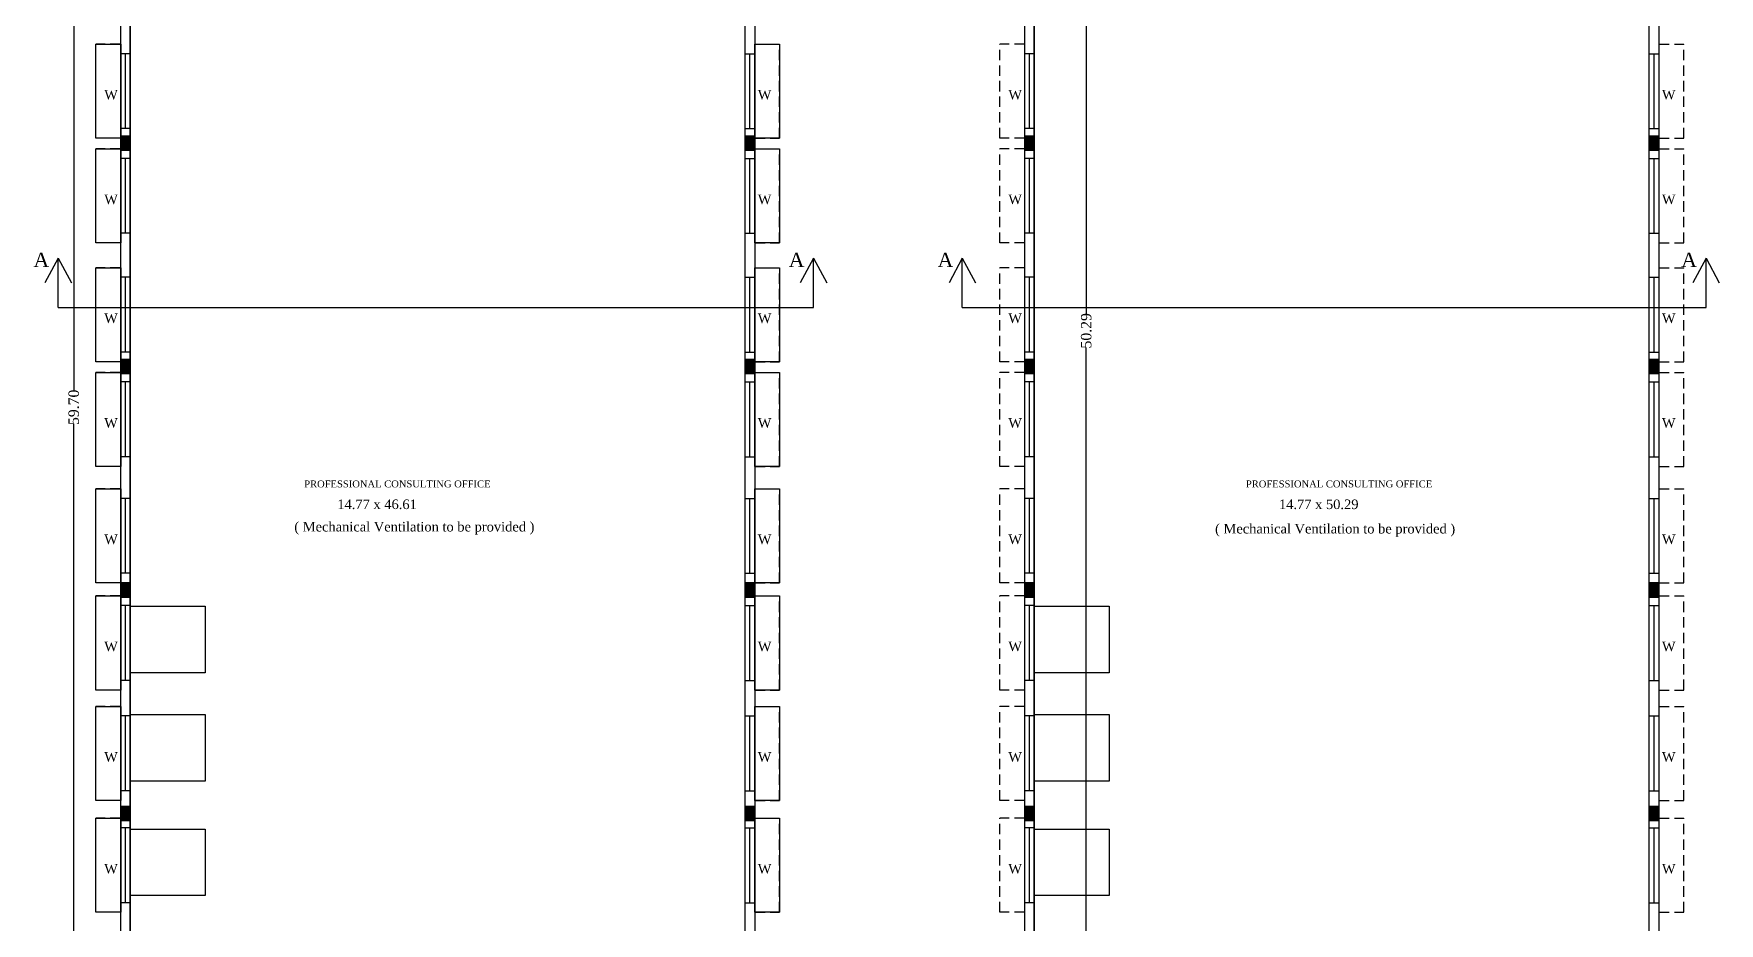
# Model space of a CAD drawing. Header units: metres. Extents: x 3520 to 17931, y 2577 to 6638.
# Drawn here: x 3548.94 to 3589.43, y 2643.36 to 2664.75 of the extents above; entities that cross this region are included whole.
import ezdxf

# ---------------------------------------------------------------- set-up
doc = ezdxf.new("R2010")
doc.units = ezdxf.units.M
doc.header["$MEASUREMENT"] = 0
doc.linetypes.add('DASHED2', pattern=[0.375, 0.25, -0.125])
for name, color, linetype in [('BLK_1_FLR_1_AC_ROOM_1', 7, 'Continuous'), ('BLK_1_FLR_1_BLT_UP_AREA', 7, 'Continuous'), ('BLK_1_FLR_1_CARPET_AREA', 7, 'Continuous'), ('BLK_1_FLR_1_CHAJJA', 7, 'Continuous'), ('BLK_1_FLR_1_ROOM_1_LIGHT_VENTILATION_5', 7, 'Continuous'), ('BLK_1_FLR_1_ROOM_1_LIGHT_VENTILATION_6', 7, 'Continuous'), ('BLK_1_FLR_1_ROOM_1_LIGHT_VENTILATION_7', 7, 'Continuous'), ('BLK_1_FLR_2_AC_ROOM_1', 7, 'Continuous'), ('BLK_1_FLR_2_BLT_UP_AREA', 7, 'Continuous'), ('BLK_1_FLR_2_CARPET_AREA', 7, 'Continuous'), ('BLK_1_FLR_2_ROOM_1_LIGHT_VENTILATION_5', 7, 'Continuous'), ('BLK_1_FLR_2_ROOM_1_LIGHT_VENTILATION_6', 7, 'Continuous'), ('BLK_1_FLR_2_ROOM_1_LIGHT_VENTILATION_7', 7, 'Continuous')]:
    doc.layers.add(name, color=color, linetype=linetype)
doc.styles.add('ANAND', font='times.ttf')
doc.styles.get("Standard").update_dxf_attribs({"font": 'times.ttf'})
doc.dimstyles.new('STANDARD$0', dxfattribs={"dimtxt": 0.25, "dimasz": 0.1, "dimexe": 2, "dimexo": 2, "dimgap": 0, "dimtad": 0, "dimzin": 0, "dimdsep": 46, "dimtxsty": 'ANAND', "dimcen": 0.0625, "dimdle": 2.5, "dimse1": 1, "dimse2": 1, "dimclrd": 2, "dimclre": 9, "dimadec": 0, "dimazin": 0, "dimtfac": 1, "dimtix": 1, "dimtofl": 0, "dimtmove": 2, "dimatfit": 3, "dimldrblk": 'OBLIQUE', "dimfxl": 0, "dimtolj": 1, "dimtzin": 0, "dimarcsym": 0})

# ---------------------------------------------------------------- blocks, each defined once
blk = doc.blocks.new('*D25')
at = {"color": 2, "lineweight": -2}
for p, q in [((3549.902, 2685.521), (3549.902, 2656.169)), ((3549.902, 2626.017), (3549.902, 2655.369))]:
    blk.add_line(p, q, dxfattribs=at)
at = {"color": 2}
for points in [[(3549.885, 2685.521), (3549.919, 2685.521), (3549.902, 2685.621)], [(3549.885, 2626.017), (3549.919, 2626.017), (3549.902, 2625.917)]]:
    blk.add_solid(points, dxfattribs=at)
at = {"layer": 'Defpoints', "color": 0}
for p in [(3552.273, 2685.621), (3549.902, 2625.917), (3552.273, 2625.917)]:
    blk.add_point(p, dxfattribs=at)
at = {"color": 0, "insert": (3549.902, 2655.769), "char_height": 0.25, "attachment_point": 5, "rotation": 90, "style": 'ANAND'}
blk.add_mtext('\\A1;59.70', dxfattribs=at)
blk = doc.blocks.new('_Oblique')
at = {"color": 0, "linetype": 'ByBlock', "lineweight": -2}
blk.add_line((-0.5, -0.5), (0.5, 0.5), dxfattribs=at)
blk = doc.blocks.new('*D44')
at = {"color": 2, "lineweight": -2}
for p, q in [((3574.226, 2682.653), (3574.226, 2658.008)), ((3574.226, 2632.566), (3574.226, 2657.211))]:
    blk.add_line(p, q, dxfattribs=at)
at = {"color": 2}
for points in [[(3574.209, 2682.653), (3574.243, 2682.653), (3574.226, 2682.753)], [(3574.209, 2632.566), (3574.243, 2632.566), (3574.226, 2632.466)]]:
    blk.add_solid(points, dxfattribs=at)
at = {"layer": 'Defpoints', "color": 0}
for p in [(3575.741, 2682.753), (3574.226, 2632.466), (3575.741, 2632.466)]:
    blk.add_point(p, dxfattribs=at)
at = {"color": 0, "insert": (3574.226, 2657.609), "char_height": 0.25, "attachment_point": 5, "rotation": 90, "style": 'ANAND'}
blk.add_mtext('\\A1;50.29', dxfattribs=at)

msp = doc.modelspace()

# ---------------------------------------------------------------- hatches: boundary and pattern name
h = msp.add_hatch(color=256)
h.paths.add_polyline_path([(3551.258, 2662.312), (3551.144, 2662.312), (3551.144, 2662.045), (3551.258, 2662.045)])
h.paths.add_polyline_path([(3551.144, 2662.312), (3551.03, 2662.312), (3551.03, 2662.045), (3551.144, 2662.045)])
h.paths.add_polyline_path([(3551.258, 2662.045), (3551.144, 2662.045), (3551.144, 2661.931), (3551.258, 2661.931)])
h.paths.add_polyline_path([(3551.144, 2662.045), (3551.03, 2662.045), (3551.03, 2661.931), (3551.144, 2661.931)])
h = msp.add_hatch(color=256)
h.paths.add_polyline_path([(3566.26, 2662.312), (3566.146, 2662.312), (3566.146, 2662.045), (3566.26, 2662.045)])
h.paths.add_polyline_path([(3566.146, 2662.312), (3566.032, 2662.312), (3566.032, 2662.045), (3566.146, 2662.045)])
h.paths.add_polyline_path([(3566.26, 2662.045), (3566.146, 2662.045), (3566.146, 2661.931), (3566.26, 2661.931)])
h.paths.add_polyline_path([(3566.146, 2662.045), (3566.032, 2662.045), (3566.032, 2661.931), (3566.146, 2661.931)])
h = msp.add_hatch(color=256)
h.paths.add_polyline_path([(3572.978, 2662.312), (3572.864, 2662.312), (3572.864, 2662.045), (3572.978, 2662.045)])
h.paths.add_polyline_path([(3572.864, 2662.312), (3572.75, 2662.312), (3572.75, 2662.045), (3572.864, 2662.045)])
h.paths.add_polyline_path([(3572.978, 2662.045), (3572.864, 2662.045), (3572.864, 2661.931), (3572.978, 2661.931)])
h.paths.add_polyline_path([(3572.864, 2662.045), (3572.75, 2662.045), (3572.75, 2661.931), (3572.864, 2661.931)])
h = msp.add_hatch(color=256)
h.paths.add_polyline_path([(3587.981, 2662.312), (3587.866, 2662.312), (3587.866, 2662.045), (3587.981, 2662.045)])
h.paths.add_polyline_path([(3587.866, 2662.312), (3587.752, 2662.312), (3587.752, 2662.045), (3587.866, 2662.045)])
h.paths.add_polyline_path([(3587.981, 2662.045), (3587.866, 2662.045), (3587.866, 2661.931), (3587.981, 2661.931)])
h.paths.add_polyline_path([(3587.866, 2662.045), (3587.752, 2662.045), (3587.752, 2661.931), (3587.866, 2661.931)])
h = msp.add_hatch(color=256)
h.paths.add_polyline_path([(3551.258, 2656.94), (3551.144, 2656.94), (3551.144, 2656.673), (3551.258, 2656.673)])
h.paths.add_polyline_path([(3551.144, 2656.94), (3551.03, 2656.94), (3551.03, 2656.673), (3551.144, 2656.673)])
h.paths.add_polyline_path([(3551.258, 2656.673), (3551.144, 2656.673), (3551.144, 2656.559), (3551.258, 2656.559)])
h.paths.add_polyline_path([(3551.144, 2656.673), (3551.03, 2656.673), (3551.03, 2656.559), (3551.144, 2656.559)])
h = msp.add_hatch(color=256)
h.paths.add_polyline_path([(3566.26, 2656.94), (3566.146, 2656.94), (3566.146, 2656.673), (3566.26, 2656.673)])
h.paths.add_polyline_path([(3566.146, 2656.94), (3566.032, 2656.94), (3566.032, 2656.673), (3566.146, 2656.673)])
h.paths.add_polyline_path([(3566.26, 2656.673), (3566.146, 2656.673), (3566.146, 2656.559), (3566.26, 2656.559)])
h.paths.add_polyline_path([(3566.146, 2656.673), (3566.032, 2656.673), (3566.032, 2656.559), (3566.146, 2656.559)])
h = msp.add_hatch(color=256)
h.paths.add_polyline_path([(3572.978, 2656.94), (3572.864, 2656.94), (3572.864, 2656.673), (3572.978, 2656.673)])
h.paths.add_polyline_path([(3572.864, 2656.94), (3572.75, 2656.94), (3572.75, 2656.673), (3572.864, 2656.673)])
h.paths.add_polyline_path([(3572.978, 2656.673), (3572.864, 2656.673), (3572.864, 2656.559), (3572.978, 2656.559)])
h.paths.add_polyline_path([(3572.864, 2656.673), (3572.75, 2656.673), (3572.75, 2656.559), (3572.864, 2656.559)])
h = msp.add_hatch(color=256)
h.paths.add_polyline_path([(3587.981, 2656.94), (3587.866, 2656.94), (3587.866, 2656.673), (3587.981, 2656.673)])
h.paths.add_polyline_path([(3587.866, 2656.94), (3587.752, 2656.94), (3587.752, 2656.673), (3587.866, 2656.673)])
h.paths.add_polyline_path([(3587.981, 2656.673), (3587.866, 2656.673), (3587.866, 2656.559), (3587.981, 2656.559)])
h.paths.add_polyline_path([(3587.866, 2656.673), (3587.752, 2656.673), (3587.752, 2656.559), (3587.866, 2656.559)])
h = msp.add_hatch(color=256)
h.paths.add_polyline_path([(3551.258, 2651.567), (3551.144, 2651.567), (3551.144, 2651.301), (3551.258, 2651.301)])
h.paths.add_polyline_path([(3551.144, 2651.567), (3551.03, 2651.567), (3551.03, 2651.301), (3551.144, 2651.301)])
h.paths.add_polyline_path([(3551.258, 2651.301), (3551.144, 2651.301), (3551.144, 2651.187), (3551.258, 2651.187)])
h.paths.add_polyline_path([(3551.144, 2651.301), (3551.03, 2651.301), (3551.03, 2651.187), (3551.144, 2651.187)])
h = msp.add_hatch(color=256)
h.paths.add_polyline_path([(3566.26, 2651.567), (3566.146, 2651.567), (3566.146, 2651.301), (3566.26, 2651.301)])
h.paths.add_polyline_path([(3566.146, 2651.567), (3566.032, 2651.567), (3566.032, 2651.301), (3566.146, 2651.301)])
h.paths.add_polyline_path([(3566.26, 2651.301), (3566.146, 2651.301), (3566.146, 2651.187), (3566.26, 2651.187)])
h.paths.add_polyline_path([(3566.146, 2651.301), (3566.032, 2651.301), (3566.032, 2651.187), (3566.146, 2651.187)])
h = msp.add_hatch(color=256)
h.paths.add_polyline_path([(3572.978, 2651.568), (3572.864, 2651.568), (3572.864, 2651.301), (3572.978, 2651.301)])
h.paths.add_polyline_path([(3572.864, 2651.568), (3572.75, 2651.568), (3572.75, 2651.301), (3572.864, 2651.301)])
h.paths.add_polyline_path([(3572.978, 2651.301), (3572.864, 2651.301), (3572.864, 2651.187), (3572.978, 2651.187)])
h.paths.add_polyline_path([(3572.864, 2651.301), (3572.75, 2651.301), (3572.75, 2651.187), (3572.864, 2651.187)])
h = msp.add_hatch(color=256)
h.paths.add_polyline_path([(3587.981, 2651.568), (3587.866, 2651.568), (3587.866, 2651.301), (3587.981, 2651.301)])
h.paths.add_polyline_path([(3587.866, 2651.568), (3587.752, 2651.568), (3587.752, 2651.301), (3587.866, 2651.301)])
h.paths.add_polyline_path([(3587.981, 2651.301), (3587.866, 2651.301), (3587.866, 2651.187), (3587.981, 2651.187)])
h.paths.add_polyline_path([(3587.866, 2651.301), (3587.752, 2651.301), (3587.752, 2651.187), (3587.866, 2651.187)])
h = msp.add_hatch(color=256)
h.paths.add_polyline_path([(3551.258, 2646.195), (3551.144, 2646.195), (3551.144, 2645.929), (3551.258, 2645.929)])
h.paths.add_polyline_path([(3551.144, 2646.195), (3551.03, 2646.195), (3551.03, 2645.929), (3551.144, 2645.929)])
h.paths.add_polyline_path([(3551.258, 2645.929), (3551.144, 2645.929), (3551.144, 2645.815), (3551.258, 2645.815)])
h.paths.add_polyline_path([(3551.144, 2645.929), (3551.03, 2645.929), (3551.03, 2645.815), (3551.144, 2645.815)])
h = msp.add_hatch(color=256)
h.paths.add_polyline_path([(3566.26, 2646.195), (3566.146, 2646.195), (3566.146, 2645.929), (3566.26, 2645.929)])
h.paths.add_polyline_path([(3566.146, 2646.195), (3566.032, 2646.195), (3566.032, 2645.929), (3566.146, 2645.929)])
h.paths.add_polyline_path([(3566.26, 2645.929), (3566.146, 2645.929), (3566.146, 2645.815), (3566.26, 2645.815)])
h.paths.add_polyline_path([(3566.146, 2645.929), (3566.032, 2645.929), (3566.032, 2645.815), (3566.146, 2645.815)])
h = msp.add_hatch(color=256)
h.paths.add_polyline_path([(3572.978, 2646.195), (3572.864, 2646.195), (3572.864, 2645.929), (3572.978, 2645.929)])
h.paths.add_polyline_path([(3572.864, 2646.195), (3572.75, 2646.195), (3572.75, 2645.929), (3572.864, 2645.929)])
h.paths.add_polyline_path([(3572.978, 2645.929), (3572.864, 2645.929), (3572.864, 2645.815), (3572.978, 2645.815)])
h.paths.add_polyline_path([(3572.864, 2645.929), (3572.75, 2645.929), (3572.75, 2645.815), (3572.864, 2645.815)])
h = msp.add_hatch(color=256)
h.paths.add_polyline_path([(3587.981, 2646.195), (3587.866, 2646.195), (3587.866, 2645.929), (3587.981, 2645.929)])
h.paths.add_polyline_path([(3587.866, 2646.195), (3587.752, 2646.195), (3587.752, 2645.929), (3587.866, 2645.929)])
h.paths.add_polyline_path([(3587.981, 2645.929), (3587.866, 2645.929), (3587.866, 2645.815), (3587.981, 2645.815)])
h.paths.add_polyline_path([(3587.866, 2645.929), (3587.752, 2645.929), (3587.752, 2645.815), (3587.866, 2645.815)])

# ---------------------------------------------------------------- linework, layer by layer
for p, q in [((3551.03, 2632.237), (3551.03, 2685.621)), ((3566.26, 2685.621), (3566.26, 2632.237)), ((3572.75, 2632.237), (3572.75, 2685.621)), ((3587.981, 2685.621), (3587.981, 2632.237)), ((3551.258, 2632.237), (3551.258, 2685.393)), ((3572.978, 2632.237), (3572.978, 2685.393)), ((3566.032, 2632.237), (3566.032, 2679.072)), ((3587.752, 2632.237), (3587.752, 2679.072)), ((3587.752, 2632.238), (3587.752, 2679.072)), ((3551.258, 2664.27), (3551.03, 2664.27)), ((3551.144, 2662.47), (3551.144, 2664.27)), ((3566.032, 2664.27), (3566.26, 2664.27)), ((3566.146, 2662.47), (3566.146, 2664.27)), ((3572.978, 2664.27), (3572.75, 2664.27)), ((3572.864, 2662.47), (3572.864, 2664.27)), ((3587.752, 2664.27), (3587.981, 2664.27)), ((3587.866, 2662.47), (3587.866, 2664.27)), ((3551.258, 2662.47), (3551.03, 2662.47)), ((3566.032, 2662.47), (3566.26, 2662.47)), ((3572.978, 2662.47), (3572.75, 2662.47)), ((3587.752, 2662.47), (3587.981, 2662.47)), ((3551.258, 2661.753), (3551.03, 2661.753)), ((3551.144, 2659.953), (3551.144, 2661.753)), ((3566.032, 2661.753), (3566.26, 2661.753)), ((3566.146, 2659.953), (3566.146, 2661.753)), ((3572.978, 2661.753), (3572.75, 2661.753)), ((3572.864, 2659.953), (3572.864, 2661.753)), ((3587.752, 2661.753), (3587.981, 2661.753)), ((3587.866, 2659.953), (3587.866, 2661.753)), ((3551.258, 2659.953), (3551.03, 2659.953)), ((3566.032, 2659.953), (3566.26, 2659.953)), ((3572.978, 2659.953), (3572.75, 2659.953)), ((3587.752, 2659.953), (3587.981, 2659.953)), ((3549.528, 2659.359), (3549.209, 2658.761)), ((3549.528, 2658.167), (3549.528, 2659.359)), ((3549.528, 2659.359), (3549.847, 2658.761)), ((3567.671, 2659.359), (3567.352, 2658.761)), ((3567.671, 2658.167), (3567.671, 2659.359)), ((3567.671, 2659.359), (3567.991, 2658.761)), ((3571.248, 2659.359), (3570.929, 2658.761)), ((3571.248, 2658.167), (3571.248, 2659.359)), ((3571.248, 2659.359), (3571.567, 2658.761)), ((3589.114, 2659.359), (3588.795, 2658.761)), ((3589.114, 2658.167), (3589.114, 2659.359)), ((3589.114, 2659.359), (3589.433, 2658.761)), ((3551.258, 2658.895), (3551.03, 2658.895)), ((3551.144, 2657.095), (3551.144, 2658.895)), ((3566.032, 2658.895), (3566.26, 2658.895)), ((3566.146, 2657.095), (3566.146, 2658.895)), ((3572.978, 2658.895), (3572.75, 2658.895)), ((3572.864, 2657.095), (3572.864, 2658.895)), ((3587.752, 2658.895), (3587.981, 2658.895)), ((3587.866, 2657.095), (3587.866, 2658.895)), ((3549.528, 2658.167), (3567.671, 2658.167)), ((3571.248, 2658.167), (3589.114, 2658.167)), ((3551.258, 2657.095), (3551.03, 2657.095)), ((3566.032, 2657.095), (3566.26, 2657.095)), ((3572.978, 2657.095), (3572.75, 2657.095)), ((3587.752, 2657.095), (3587.981, 2657.095)), ((3551.258, 2656.378), (3551.03, 2656.378)), ((3551.144, 2654.578), (3551.144, 2656.378)), ((3566.032, 2656.378), (3566.26, 2656.378)), ((3566.146, 2654.578), (3566.146, 2656.378)), ((3572.978, 2656.378), (3572.75, 2656.378)), ((3572.864, 2654.578), (3572.864, 2656.378)), ((3587.752, 2656.378), (3587.981, 2656.378)), ((3587.866, 2654.578), (3587.866, 2656.378)), ((3551.258, 2654.578), (3551.03, 2654.578)), ((3566.032, 2654.578), (3566.26, 2654.578)), ((3572.978, 2654.578), (3572.75, 2654.578)), ((3587.752, 2654.578), (3587.981, 2654.578)), ((3551.258, 2653.58), (3551.03, 2653.58)), ((3551.144, 2651.78), (3551.144, 2653.58)), ((3566.032, 2653.58), (3566.26, 2653.58)), ((3566.146, 2651.78), (3566.146, 2653.58)), ((3572.978, 2653.58), (3572.75, 2653.58)), ((3572.864, 2651.78), (3572.864, 2653.58)), ((3587.752, 2653.58), (3587.981, 2653.58)), ((3587.866, 2651.78), (3587.866, 2653.58)), ((3551.258, 2651.78), (3551.03, 2651.78)), ((3566.032, 2651.78), (3566.26, 2651.78)), ((3572.978, 2651.78), (3572.75, 2651.78)), ((3587.752, 2651.78), (3587.981, 2651.78)), ((3551.258, 2651.003), (3551.03, 2651.003)), ((3551.144, 2649.203), (3551.144, 2651.003)), ((3566.032, 2651.003), (3566.26, 2651.003)), ((3566.146, 2649.203), (3566.146, 2651.003)), ((3572.978, 2651.003), (3572.75, 2651.003)), ((3572.864, 2649.203), (3572.864, 2651.003)), ((3587.752, 2651.003), (3587.981, 2651.003)), ((3587.866, 2649.203), (3587.866, 2651.003)), ((3551.258, 2649.203), (3551.03, 2649.203)), ((3566.032, 2649.203), (3566.26, 2649.203)), ((3572.978, 2649.203), (3572.75, 2649.203)), ((3587.752, 2649.203), (3587.981, 2649.203)), ((3551.258, 2648.348), (3551.03, 2648.348)), ((3551.144, 2646.548), (3551.144, 2648.348)), ((3566.032, 2648.348), (3566.26, 2648.348)), ((3566.146, 2646.548), (3566.146, 2648.348)), ((3572.978, 2648.348), (3572.75, 2648.348)), ((3572.864, 2646.548), (3572.864, 2648.348)), ((3587.752, 2648.348), (3587.981, 2648.348)), ((3587.866, 2646.548), (3587.866, 2648.348)), ((3551.258, 2646.548), (3551.03, 2646.548)), ((3566.032, 2646.548), (3566.26, 2646.548)), ((3572.978, 2646.548), (3572.75, 2646.548)), ((3587.752, 2646.548), (3587.981, 2646.548)), ((3551.258, 2645.658), (3551.03, 2645.658)), ((3551.144, 2643.858), (3551.144, 2645.658)), ((3566.032, 2645.658), (3566.26, 2645.658)), ((3566.146, 2643.858), (3566.146, 2645.658)), ((3572.978, 2645.658), (3572.75, 2645.658)), ((3572.864, 2643.858), (3572.864, 2645.658)), ((3587.752, 2645.658), (3587.981, 2645.658)), ((3587.866, 2643.858), (3587.866, 2645.658)), ((3551.258, 2643.858), (3551.03, 2643.858)), ((3566.032, 2643.858), (3566.26, 2643.858)), ((3572.978, 2643.858), (3572.75, 2643.858)), ((3587.752, 2643.858), (3587.981, 2643.858))]:
    msp.add_line(p, q)
at = {"linetype": 'DASHED2'}
for p, q in [((3550.43, 2662.24), (3550.43, 2664.5)), ((3551.03, 2664.5), (3550.43, 2664.5)), ((3566.26, 2664.5), (3566.86, 2664.5)), ((3566.86, 2662.24), (3566.86, 2664.5)), ((3572.15, 2662.24), (3572.15, 2664.5)), ((3572.75, 2664.5), (3572.15, 2664.5)), ((3587.981, 2664.5), (3588.581, 2664.5)), ((3588.581, 2662.24), (3588.581, 2664.5)), ((3551.03, 2662.24), (3550.43, 2662.24)), ((3566.26, 2662.24), (3566.86, 2662.24)), ((3572.75, 2662.24), (3572.15, 2662.24)), ((3587.981, 2662.24), (3588.581, 2662.24)), ((3550.43, 2659.723), (3550.43, 2661.983)), ((3551.03, 2661.983), (3550.43, 2661.983)), ((3566.26, 2661.983), (3566.86, 2661.983)), ((3566.86, 2659.723), (3566.86, 2661.983)), ((3572.15, 2659.723), (3572.15, 2661.983)), ((3572.75, 2661.983), (3572.15, 2661.983)), ((3587.981, 2661.983), (3588.581, 2661.983)), ((3588.581, 2659.723), (3588.581, 2661.983)), ((3551.03, 2659.723), (3550.43, 2659.723)), ((3566.26, 2659.723), (3566.86, 2659.723)), ((3572.75, 2659.723), (3572.15, 2659.723)), ((3587.981, 2659.723), (3588.581, 2659.723)), ((3550.43, 2656.865), (3550.43, 2659.125)), ((3551.03, 2659.125), (3550.43, 2659.125)), ((3566.26, 2659.125), (3566.86, 2659.125)), ((3566.86, 2656.865), (3566.86, 2659.125)), ((3572.15, 2656.865), (3572.15, 2659.125)), ((3572.75, 2659.125), (3572.15, 2659.125)), ((3587.981, 2659.125), (3588.581, 2659.125)), ((3588.581, 2656.865), (3588.581, 2659.125)), ((3551.03, 2656.865), (3550.43, 2656.865)), ((3566.26, 2656.865), (3566.86, 2656.865)), ((3572.75, 2656.865), (3572.15, 2656.865)), ((3587.981, 2656.865), (3588.581, 2656.865)), ((3550.43, 2654.348), (3550.43, 2656.608)), ((3551.03, 2656.608), (3550.43, 2656.608)), ((3566.26, 2656.608), (3566.86, 2656.608)), ((3566.86, 2654.348), (3566.86, 2656.608)), ((3572.15, 2654.348), (3572.15, 2656.608)), ((3572.75, 2656.608), (3572.15, 2656.608)), ((3587.981, 2656.608), (3588.581, 2656.608)), ((3588.581, 2654.348), (3588.581, 2656.608)), ((3551.03, 2654.348), (3550.43, 2654.348)), ((3566.26, 2654.348), (3566.86, 2654.348)), ((3572.75, 2654.348), (3572.15, 2654.348)), ((3587.981, 2654.348), (3588.581, 2654.348)), ((3550.43, 2651.55), (3550.43, 2653.81)), ((3551.03, 2653.81), (3550.43, 2653.81)), ((3566.26, 2653.81), (3566.86, 2653.81)), ((3566.86, 2651.55), (3566.86, 2653.81)), ((3572.15, 2651.55), (3572.15, 2653.81)), ((3572.75, 2653.81), (3572.15, 2653.81)), ((3587.981, 2653.81), (3588.581, 2653.81)), ((3588.581, 2651.55), (3588.581, 2653.81)), ((3551.03, 2651.55), (3550.43, 2651.55)), ((3566.26, 2651.55), (3566.86, 2651.55)), ((3572.75, 2651.55), (3572.15, 2651.55)), ((3587.981, 2651.55), (3588.581, 2651.55)), ((3550.43, 2648.973), (3550.43, 2651.233)), ((3551.03, 2651.233), (3550.43, 2651.233)), ((3566.26, 2651.233), (3566.86, 2651.233)), ((3566.86, 2648.973), (3566.86, 2651.233)), ((3572.15, 2648.973), (3572.15, 2651.233)), ((3572.75, 2651.233), (3572.15, 2651.233)), ((3587.981, 2651.233), (3588.581, 2651.233)), ((3588.581, 2648.973), (3588.581, 2651.233)), ((3551.03, 2648.973), (3550.43, 2648.973)), ((3566.26, 2648.973), (3566.86, 2648.973)), ((3572.75, 2648.973), (3572.15, 2648.973)), ((3587.981, 2648.973), (3588.581, 2648.973)), ((3550.43, 2646.318), (3550.43, 2648.578)), ((3551.03, 2648.578), (3550.43, 2648.578)), ((3566.26, 2648.578), (3566.86, 2648.578)), ((3566.86, 2646.318), (3566.86, 2648.578)), ((3572.15, 2646.318), (3572.15, 2648.578)), ((3572.75, 2648.578), (3572.15, 2648.578)), ((3587.981, 2648.578), (3588.581, 2648.578)), ((3588.581, 2646.318), (3588.581, 2648.578)), ((3551.03, 2646.318), (3550.43, 2646.318)), ((3566.26, 2646.318), (3566.86, 2646.318)), ((3572.75, 2646.318), (3572.15, 2646.318)), ((3587.981, 2646.318), (3588.581, 2646.318)), ((3550.43, 2643.628), (3550.43, 2645.888)), ((3551.03, 2645.888), (3550.43, 2645.888)), ((3566.26, 2645.888), (3566.86, 2645.888)), ((3566.86, 2643.628), (3566.86, 2645.888)), ((3572.15, 2643.628), (3572.15, 2645.888)), ((3572.75, 2645.888), (3572.15, 2645.888)), ((3587.981, 2645.888), (3588.581, 2645.888)), ((3588.581, 2643.628), (3588.581, 2645.888)), ((3551.03, 2643.628), (3550.43, 2643.628)), ((3566.26, 2643.628), (3566.86, 2643.628)), ((3572.75, 2643.628), (3572.15, 2643.628)), ((3587.981, 2643.628), (3588.581, 2643.628))]:
    msp.add_line(p, q, dxfattribs=at)
msp.add_lwpolyline([(3551.03, 2685.621), (3566.26, 2685.621), (3566.26, 2625.917), (3551.03, 2625.917)], close=True)
at = {"layer": 'BLK_1_FLR_1_AC_ROOM_1', "color": 2}
msp.add_lwpolyline([(3551.258, 2632.466), (3566.032, 2632.466), (3566.032, 2672.623), (3551.258, 2672.623)], close=True, dxfattribs=at)
at = {"layer": 'BLK_1_FLR_1_BLT_UP_AREA', "color": 18}
msp.add_lwpolyline([(3566.26, 2625.917), (3551.03, 2625.917), (3551.03, 2685.621), (3566.26, 2685.621)], close=True, dxfattribs=at)
at = {"layer": 'BLK_1_FLR_1_CARPET_AREA', "color": 18}
msp.add_lwpolyline([(3566.032, 2672.623), (3551.258, 2672.623), (3551.258, 2632.466), (3566.032, 2632.466)], close=True, dxfattribs=at)
at = {"layer": 'BLK_1_FLR_1_CHAJJA', "color": 6}
for points in [[(3550.43, 2664.5), (3551.03, 2664.5), (3551.03, 2662.24), (3550.43, 2662.24)], [(3566.26, 2664.5), (3566.86, 2664.5), (3566.86, 2662.24), (3566.26, 2662.24)], [(3550.43, 2661.983), (3551.03, 2661.983), (3551.03, 2659.723), (3550.43, 2659.723)], [(3566.26, 2661.983), (3566.86, 2661.983), (3566.86, 2659.723), (3566.26, 2659.723)], [(3550.43, 2659.125), (3551.03, 2659.125), (3551.03, 2656.865), (3550.43, 2656.865)], [(3566.26, 2659.125), (3566.86, 2659.125), (3566.86, 2656.865), (3566.26, 2656.865)], [(3550.43, 2656.608), (3551.03, 2656.608), (3551.03, 2654.348), (3550.43, 2654.348)], [(3566.26, 2656.608), (3566.86, 2656.608), (3566.86, 2654.348), (3566.26, 2654.348)], [(3550.43, 2653.81), (3551.03, 2653.81), (3551.03, 2651.55), (3550.43, 2651.55)], [(3566.26, 2653.81), (3566.86, 2653.81), (3566.86, 2651.55), (3566.26, 2651.55)], [(3550.43, 2651.233), (3551.03, 2651.233), (3551.03, 2648.973), (3550.43, 2648.973)], [(3566.26, 2651.233), (3566.86, 2651.233), (3566.86, 2648.973), (3566.26, 2648.973)], [(3550.43, 2648.578), (3551.03, 2648.578), (3551.03, 2646.318), (3550.43, 2646.318)], [(3566.26, 2648.578), (3566.86, 2648.578), (3566.86, 2646.318), (3566.26, 2646.318)], [(3550.43, 2645.888), (3551.03, 2645.888), (3551.03, 2643.628), (3550.43, 2643.628)], [(3566.26, 2645.888), (3566.86, 2645.888), (3566.86, 2643.628), (3566.26, 2643.628)]]:
    msp.add_lwpolyline(points, close=True, dxfattribs=at)
at = {"layer": 'BLK_1_FLR_1_ROOM_1_LIGHT_VENTILATION_5', "color": 2}
msp.add_lwpolyline([(3551.258, 2645.629), (3553.058, 2645.629), (3553.058, 2644.029), (3551.258, 2644.029)], close=True, dxfattribs=at)
at = {"layer": 'BLK_1_FLR_1_ROOM_1_LIGHT_VENTILATION_6', "color": 2}
msp.add_lwpolyline([(3551.258, 2648.382), (3553.058, 2648.382), (3553.058, 2646.782), (3551.258, 2646.782)], close=True, dxfattribs=at)
at = {"layer": 'BLK_1_FLR_1_ROOM_1_LIGHT_VENTILATION_7', "color": 2}
msp.add_lwpolyline([(3551.258, 2650.985), (3553.058, 2650.985), (3553.058, 2649.385), (3551.258, 2649.385)], close=True, dxfattribs=at)
at = {"layer": 'BLK_1_FLR_2_AC_ROOM_1', "color": 2}
msp.add_lwpolyline([(3587.752, 2672.623), (3572.978, 2672.623), (3572.978, 2632.466), (3587.752, 2632.466)], close=True, dxfattribs=at)
at = {"layer": 'BLK_1_FLR_2_BLT_UP_AREA', "color": 18}
msp.add_lwpolyline([(3587.981, 2625.917), (3572.75, 2625.917), (3572.75, 2685.621), (3587.981, 2685.621)], close=True, dxfattribs=at)
at = {"layer": 'BLK_1_FLR_2_CARPET_AREA', "color": 18}
msp.add_lwpolyline([(3587.752, 2672.623), (3572.978, 2672.623), (3572.978, 2632.466), (3587.752, 2632.466)], close=True, dxfattribs=at)
at = {"layer": 'BLK_1_FLR_2_ROOM_1_LIGHT_VENTILATION_5', "color": 2}
msp.add_lwpolyline([(3572.978, 2645.629), (3574.778, 2645.629), (3574.778, 2644.029), (3572.978, 2644.029)], close=True, dxfattribs=at)
at = {"layer": 'BLK_1_FLR_2_ROOM_1_LIGHT_VENTILATION_6', "color": 2}
msp.add_lwpolyline([(3572.978, 2648.382), (3574.778, 2648.382), (3574.778, 2646.782), (3572.978, 2646.782)], close=True, dxfattribs=at)
at = {"layer": 'BLK_1_FLR_2_ROOM_1_LIGHT_VENTILATION_7', "color": 2}
msp.add_lwpolyline([(3572.978, 2650.985), (3574.778, 2650.985), (3574.778, 2649.385), (3572.978, 2649.385)], close=True, dxfattribs=at)

# ---------------------------------------------------------------- texts
for s, height, p in [('W', 0.23, (3550.633, 2663.172)), ('W', 0.23, (3572.353, 2663.172)), ('W', 0.23, (3550.633, 2660.655)), ('W', 0.23, (3572.353, 2660.655)), ('A', 0.345, (3548.934, 2659.143)), ('A', 0.345, (3567.078, 2659.143)), ('A', 0.345, (3570.655, 2659.143)), ('A', 0.345, (3588.52, 2659.143)), ('W', 0.23, (3550.633, 2657.797)), ('W', 0.23, (3572.353, 2657.797)), ('W', 0.23, (3550.633, 2655.28)), ('W', 0.23, (3572.353, 2655.28)), ('PROFESSIONAL CONSULTING OFFICE', 0.16769, (3555.438, 2653.844)), ('PROFESSIONAL CONSULTING OFFICE', 0.16769, (3578.06, 2653.844)), ('14.77 x 50.29', 0.23, (3578.855, 2653.323)), ('14.77 x 46.61', 0.23, (3556.233, 2653.323)), ('( Mechanical Ventilation to be provided )', 0.23, (3555.2, 2652.784)), ('( Mechanical Ventilation to be provided )', 0.23, (3577.32, 2652.736)), ('W', 0.23, (3550.633, 2652.482)), ('W', 0.23, (3572.353, 2652.482)), ('W', 0.23, (3550.633, 2649.905)), ('W', 0.23, (3572.353, 2649.905)), ('W', 0.23, (3550.633, 2647.25)), ('W', 0.23, (3572.353, 2647.25)), ('W', 0.23, (3550.633, 2644.56)), ('W', 0.23, (3572.353, 2644.56))]:
    msp.add_text(s, height=height).set_placement(p)
for p in [(3566.335, 2663.172), (3588.055, 2663.172), (3566.335, 2660.655), (3588.055, 2660.655), (3566.335, 2657.797), (3588.055, 2657.797), (3566.335, 2655.28), (3588.055, 2655.28), (3566.335, 2652.482), (3588.055, 2652.482), (3566.335, 2649.905), (3588.055, 2649.905), (3566.335, 2647.25), (3588.055, 2647.25), (3566.335, 2644.56), (3588.055, 2644.56)]:
    msp.add_text('W', height=0.23, rotation=360).set_placement(p)

# ---------------------------------------------------------------- dimensions: what is measured, and where the dimension line sits
for base, p1, p2, override, picture, middle in [((3549.902, 2625.917), (3552.273, 2685.621), (3552.273, 2625.917), {"dimfxl": 0.18}, '*D25', (3549.902, 2655.769)), ((3574.226, 2632.466), (3575.741, 2682.753), (3575.741, 2632.466), {"dimfxl": 3, "dimfxlon": 1}, '*D44', (3574.226, 2657.609))]:
    dim = msp.add_linear_dim(base=base, p1=p1, p2=p2, angle=90, dimstyle='STANDARD$0', override=override)
    dim.commit()
    dim.dimension.update_dxf_attribs({"geometry": picture, "text_midpoint": middle})

doc.saveas('drawing.dxf')
